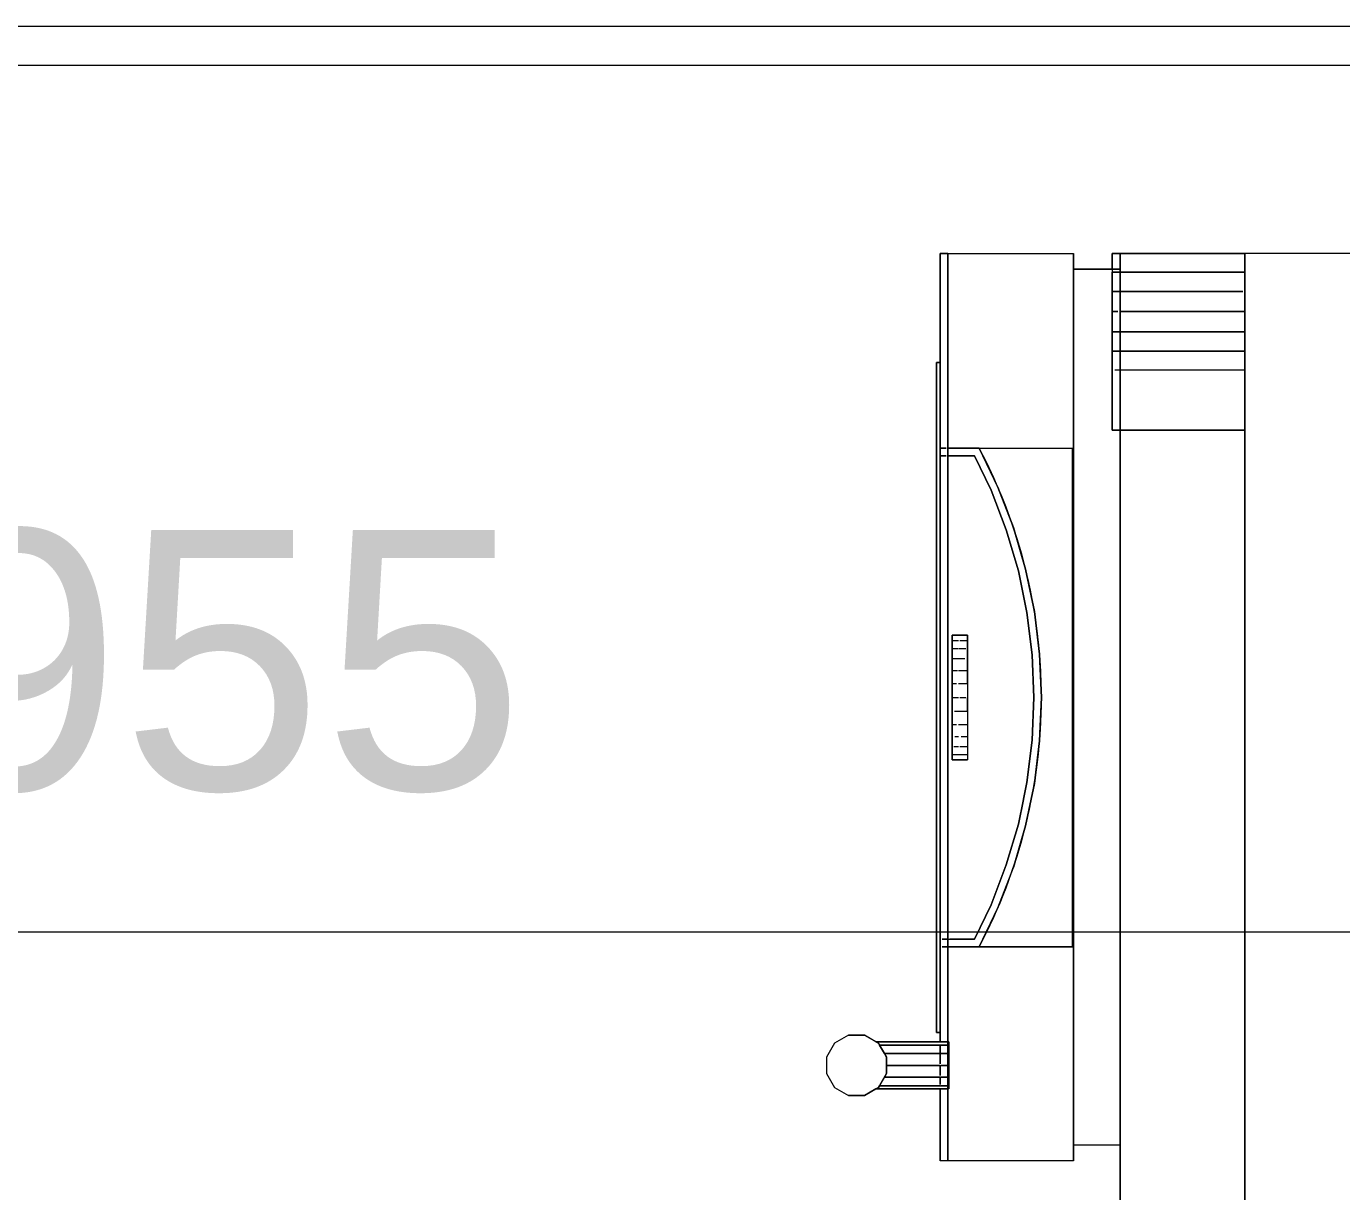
# Model space of a CAD drawing. Header units: millimetres. Extents: x -21051 to 202668, y -15646 to 13691.
# Drawn here: x 7502 to 8008, y 645 to 1093 of the extents above; entities that cross this region are included whole.
import ezdxf

# ---------------------------------------------------------------- set-up
doc = ezdxf.new("R2010")
doc.units = ezdxf.units.MM
for name, color, linetype, lineweight in [('A-ANNO-DIMS', 211, 'Continuous', 9), ('A-ANNO-DIMS-100', 211, 'Continuous', 9), ('A-WALL', 113, 'Continuous', 5), ('G-IMPT', 8, 'Continuous', 5), ('I-FURN', 30, 'Continuous', 5), ('I-WALL', 2, 'Continuous', 5)]:
    doc.layers.add(name, color=color, linetype=linetype, lineweight=lineweight)
doc.layers.get('0').off()
doc.layers.get('I-FURN').off()
doc.styles.add('Arial_3', font='arial.ttf', dxfattribs={"height": 100})
doc.dimstyles.new('Arial_1_0', dxfattribs={"dimscale": 304.8, "dimtxt": 102.02594, "dimasz": 0.328084, "dimexe": 0.328084, "dimexo": 0.0625, "dimgap": 0.082021, "dimtad": 1, "dimdec": 0, "dimzin": 0, "dimdsep": 46, "dimtxsty": 'Arial_3', "dimblk1": 'OBLIQUE', "dimblk2": 'OBLIQUE', "dimsah": 1, "dimcen": 0.09, "dimdle": 0.328084, "dimazin": 0, "dimtfac": 1, "dimtdec": 4, "dimtix": 1, "dimtmove": 0, "dimatfit": 3, "dimfxl": 0.492126, "dimfxlon": 1, "dimtvp": 1, "dimtolj": 1, "dimtzin": 0, "dimarcsym": 2})

# ---------------------------------------------------------------- blocks, each defined once
blk = doc.blocks.new('Refrigerator_6204 - Refrigerator_dwg-V39-00_Ground floor')
at = {"layer": 'G-IMPT'}
for p, q in [((0, 576), (0, 48)), ((0, 576), (0, 0)), ((0, 576), (0, 48)), ((0, 576), (0, 0)), ((7.15, 48), (0, 48)), ((0, 0), (0, 48)), ((65.92, 48), (0, 48)), ((0, 48), (68.12, 48)), ((0, 0), (0, 48)), ((855, 48), (0, 48)), ((0, 48), (0, 0)), ((65.92, 48), (0, 48)), ((0, 48), (0, 0)), ((0, 0), (0, 48)), ((0, 48), (0, 0)), ((7.15, 48), (0, 48)), ((0, 48), (65.92, 48)), ((14.68, 48), (7.15, 48)), ((14.68, 48), (7.15, 48)), ((7.15, 0), (7.15, 47.6)), ((7.15, 47.6), (7.15, 0)), ((22.41, 48), (14.68, 48)), ((22.41, 48), (14.68, 48)), ((14.68, 0), (14.68, 47.18)), ((14.68, 47.18), (14.68, 0)), ((30.13, 48), (22.41, 48)), ((22.41, 0), (22.41, 48)), ((30.13, 48), (22.41, 48)), ((22.41, 48), (22.41, 0)), ((37.67, 48), (30.13, 48)), ((30.13, -3.08), (30.13, 48)), ((37.67, 48), (30.13, 48)), ((30.13, 48), (30.13, -3.08)), ((37.67, 48), (44.81, 48)), ((37.67, -3.08), (37.67, 48)), ((44.81, 48), (37.67, 48)), ((37.67, 48), (37.67, -3.08)), ((44.81, 48), (65.92, 48)), ((44.81, -2.07), (44.81, 48)), ((44.81, -2.07), (44.81, 48)), ((65.92, 48), (44.81, 48)), ((68.12, 48), (65.92, 48)), ((65.92, 48), (68.12, 48)), ((68.12, 48), (65.92, 48)), ((68.12, 48), (65.92, 48)), ((65.92, 48), (68.12, 48)), ((68.12, 44.18), (68.12, 48)), ((786.88, 48), (68.12, 48)), ((68.12, 0), (68.12, 48)), ((786.88, 48), (68.12, 48)), ((68.12, 48), (68.12, 44.18)), ((68.12, 48), (786.88, 48)), ((68.12, -3.08), (68.12, 43.73)), ((68.12, 43.73), (68.12, -3.08)), ((6, 0), (0, 0)), ((0, -3.08), (0, 0)), ((0, 0), (855, 0)), ((0, -3.08), (0, 0)), ((855, 0), (0, 0)), ((0, -3.08), (0, 0)), ((0, 0), (0, -3.08)), ((0, 0), (855, 0)), ((343.5, 0), (6, 0)), ((6, 0), (343.5, 0)), ((6, 0), (343.5, 0)), ((6, 0), (6, -18)), ((6, -18), (6, 0)), ((343.5, 0), (6, 0)), ((6, -18), (6, 0)), ((343.5, 0), (6, 0)), ((6, 0), (6, -18)), ((6, 0), (343.5, 0)), ((68.12, -3.08), (68.12, 0)), ((68.12, 0), (68.12, -3.08)), ((367.5, 0), (343.5, 0)), ((343.5, 0), (343.5, -18)), ((343.5, 0), (343.5, -18)), ((367.5, 0), (343.5, 0)), ((343.5, 0), (343.5, -18)), ((343.5, 0), (343.5, -18)), ((6, -3.08), (0, -3.08)), ((0, -3.08), (6, -3.08)), ((6, -3.08), (0, -3.08)), ((0, -3.08), (6, -3.08)), ((6, -3.08), (68.12, -3.08)), ((6, -3.08), (68.12, -3.08)), ((7.15, -3.08), (7.15, -0.06)), ((7.15, -0.06), (7.15, -3.08)), ((14.68, -3.08), (7.15, -3.08)), ((14.68, -3.08), (14.68, -0.46)), ((14.68, -0.46), (14.68, -3.08)), ((14.68, -3.08), (22.41, -3.08)), ((22.41, -3.08), (22.41, -0.88)), ((22.41, -0.88), (22.41, -3.08)), ((30.13, -3.08), (22.41, -3.08)), ((30.13, -3.08), (37.67, -3.08)), ((37.67, -3.08), (44.81, -3.08)), ((44.81, -3.08), (68.12, -3.08)), ((0, -66.37), (0, -18)), ((6, -18), (0, -18)), ((349.5, -18), (0, -18)), ((0, -66.37), (0, -18)), ((0, -66.37), (0, -18)), ((0, -18), (6, -18)), ((343.5, -18), (6, -18)), ((6, -18), (343.5, -18)), ((6, -18), (343.5, -18)), ((6, -18), (343.5, -18)), ((6, -18), (343.5, -18)), ((343.5, -18), (6, -18)), ((75.04, -54.37), (75.04, -18.37)), ((267.04, -18.37), (75.04, -18.37)), ((75.04, -18.37), (267.04, -18.37)), ((75.04, -66.37), (75.04, -18.37)), ((75.04, -66.37), (75.04, -18.37)), ((267.04, -18.37), (75.04, -18.37)), ((75.04, -18.37), (267.04, -18.37)), ((75.04, -54.37), (75.04, -18.37)), ((267.04, -54.37), (267.04, -18.37)), ((267.04, -66.37), (267.04, -18.37)), ((267.04, -18.37), (267.04, -54.37)), ((267.04, -66.37), (267.04, -18.37)), ((349.5, -18), (343.5, -18)), ((343.5, -18), (349.5, -18)), ((349.5, -18), (349.5, -66.37)), ((349.5, -18), (349.5, -66.37)), ((349.5, -18), (349.5, -66.37)), ((154.4, -31.05), (171.04, -30.37)), ((171.04, -30.37), (154.4, -31.05)), ((171.04, -30.37), (187.68, -31.05)), ((187.68, -31.05), (171.04, -30.37)), ((121.56, -36.46), (137.87, -33.09)), ((137.87, -33.09), (121.56, -36.46)), ((137.87, -33.09), (154.4, -31.05)), ((154.4, -31.05), (137.87, -33.09)), ((138.34, -35.93), (154.64, -33.93)), ((138.34, -35.93), (154.64, -33.93)), ((138.34, -35.93), (154.64, -33.93)), ((138.34, -35.93), (154.64, -33.93)), ((154.64, -33.93), (138.34, -35.93)), ((154.64, -33.93), (138.34, -35.93)), ((154.64, -33.93), (171.04, -33.26)), ((154.64, -33.93), (171.04, -33.26)), ((154.64, -33.93), (171.04, -33.26)), ((154.64, -33.93), (171.04, -33.26)), ((171.04, -33.26), (154.64, -33.93)), ((171.04, -33.26), (154.64, -33.93)), ((171.04, -33.26), (187.45, -33.93)), ((171.04, -33.26), (187.45, -33.93)), ((171.04, -33.26), (187.45, -33.93)), ((171.04, -33.26), (187.45, -33.93)), ((187.45, -33.93), (171.04, -33.26)), ((187.45, -33.93), (171.04, -33.26)), ((187.45, -33.93), (203.74, -35.93)), ((187.45, -33.93), (203.74, -35.93)), ((187.45, -33.93), (203.74, -35.93)), ((187.45, -33.93), (203.74, -35.93)), ((203.74, -35.93), (187.45, -33.93)), ((203.74, -35.93), (187.45, -33.93)), ((187.68, -31.05), (204.21, -33.09)), ((204.21, -33.09), (187.68, -31.05)), ((204.21, -33.09), (220.52, -36.46)), ((220.52, -36.46), (204.21, -33.09)), ((105.59, -41.16), (121.56, -36.46)), ((121.56, -36.46), (105.59, -41.16)), ((106.51, -43.89), (122.26, -39.26)), ((106.51, -43.89), (122.26, -39.26)), ((106.51, -43.89), (122.26, -39.26)), ((106.51, -43.89), (122.26, -39.26)), ((122.26, -39.26), (138.34, -35.93)), ((122.26, -39.26), (138.34, -35.93)), ((122.26, -39.26), (138.34, -35.93)), ((122.26, -39.26), (138.34, -35.93)), ((203.74, -35.93), (210.23, -37.28)), ((203.74, -35.93), (210.23, -37.28)), ((203.74, -35.93), (210.23, -37.28)), ((203.74, -35.93), (210.23, -37.28)), ((210.23, -37.28), (203.74, -35.93)), ((210.23, -37.28), (203.74, -35.93)), ((210.4, -37.31), (219.82, -39.26)), ((210.4, -37.31), (219.82, -39.26)), ((210.4, -37.31), (219.82, -39.26)), ((210.4, -37.31), (219.82, -39.26)), ((219.82, -39.26), (210.4, -37.31)), ((219.82, -39.26), (210.4, -37.31)), ((219.82, -39.26), (235.57, -43.89)), ((219.82, -39.26), (235.57, -43.89)), ((219.82, -39.26), (235.57, -43.89)), ((219.82, -39.26), (235.57, -43.89)), ((235.57, -43.89), (219.82, -39.26)), ((235.57, -43.89), (219.82, -39.26)), ((220.52, -36.46), (236.5, -41.16)), ((236.5, -41.16), (220.52, -36.46)), ((90.04, -47.14), (105.59, -41.16)), ((105.59, -41.16), (90.04, -47.14)), ((91.19, -49.79), (106.51, -43.89)), ((91.19, -49.79), (106.51, -43.89)), ((91.19, -49.79), (106.51, -43.89)), ((91.19, -49.79), (106.51, -43.89)), ((106.51, -43.89), (91.19, -49.79)), ((106.51, -43.89), (91.19, -49.79)), ((235.57, -43.89), (250.89, -49.79)), ((235.57, -43.89), (250.89, -49.79)), ((235.57, -43.89), (250.89, -49.79)), ((235.57, -43.89), (250.89, -49.79)), ((250.89, -49.79), (235.57, -43.89)), ((250.89, -49.79), (235.57, -43.89)), ((252.04, -47.14), (236.5, -41.16)), ((252.04, -47.14), (236.5, -41.16)), ((90.04, -47.14), (75.04, -54.37)), ((90.04, -47.14), (75.04, -54.37)), ((77.92, -56.18), (91.19, -49.79)), ((77.92, -56.18), (91.19, -49.79)), ((77.92, -56.18), (91.19, -49.79)), ((77.92, -56.18), (91.19, -49.79)), ((91.19, -49.79), (77.92, -56.18)), ((91.19, -49.79), (77.92, -56.18)), ((250.89, -49.79), (264.16, -56.18)), ((264.16, -56.18), (250.89, -49.79)), ((264.16, -56.18), (250.89, -49.79)), ((264.16, -56.18), (250.89, -49.79)), ((264.16, -56.18), (250.89, -49.79)), ((264.16, -56.18), (250.89, -49.79)), ((267.04, -54.37), (252.04, -47.14)), ((267.04, -54.37), (252.04, -47.14)), ((75.04, -66.37), (75.04, -54.37)), ((75.04, -66.37), (75.04, -54.37)), ((75.04, -66.37), (75.04, -54.37)), ((75.04, -54.37), (75.04, -66.37)), ((75.04, -66.37), (75.04, -54.37)), ((75.04, -66.37), (75.04, -54.37)), ((267.04, -66.37), (267.04, -54.37)), ((267.04, -66.37), (267.04, -54.37)), ((267.04, -66.37), (267.04, -54.37)), ((267.04, -54.37), (267.04, -66.37)), ((267.04, -66.37), (267.04, -54.37)), ((267.04, -54.37), (267.04, -66.37)), ((77.92, -63.49), (77.92, -56.18)), ((77.92, -63.49), (77.92, -56.18)), ((77.92, -56.18), (77.92, -63.49)), ((77.92, -63.49), (77.92, -56.18)), ((77.92, -56.18), (77.92, -63.49)), ((77.92, -63.49), (77.92, -56.18)), ((147.04, -61.61), (147.04, -58.81)), ((149.08, -58.81), (147.04, -58.81)), ((147.04, -58.81), (147.04, -64.81)), ((147.04, -58.81), (195.04, -58.81)), ((147.04, -58.81), (194.47, -58.81)), ((147.04, -61.61), (147.04, -58.81)), ((152.13, -58.81), (149.08, -58.81)), ((149.08, -61.77), (149.08, -59.07)), ((149.08, -61.77), (149.08, -59.07)), ((156.04, -58.81), (152.13, -58.81)), ((152.13, -62.01), (152.13, -59.45)), ((152.13, -62.01), (152.13, -59.45)), ((160.64, -58.81), (156.04, -58.81)), ((156.04, -62.32), (156.04, -59.94)), ((156.04, -62.32), (156.04, -59.94)), ((165.44, -58.81), (160.64, -58.81)), ((160.64, -62.32), (160.64, -58.81)), ((160.64, -62.32), (160.64, -58.81)), ((165.72, -58.81), (171.04, -58.81)), ((165.72, -62.32), (165.72, -58.85)), ((165.72, -62.32), (165.72, -58.85)), ((176.36, -58.81), (171.04, -58.81)), ((171.04, -61.81), (171.04, -59.49)), ((171.04, -61.81), (171.04, -59.49)), ((176.36, -58.81), (181.44, -58.81)), ((176.36, -62.32), (176.36, -58.81)), ((176.36, -62.32), (176.36, -58.81)), ((181.44, -58.81), (186.04, -58.81)), ((181.44, -62.32), (181.44, -58.81)), ((181.44, -62.32), (181.44, -58.81)), ((186.04, -58.81), (189.95, -58.81)), ((186.04, -61.32), (186.04, -58.81)), ((186.04, -61.32), (186.04, -58.81)), ((189.95, -58.81), (193, -58.81)), ((189.95, -61.79), (189.95, -58.81)), ((189.95, -61.79), (189.95, -58.81)), ((193, -62.16), (193, -58.81)), ((193, -62.16), (193, -58.81)), ((195.04, -64.81), (195.04, -58.81)), ((195.04, -62.32), (195.04, -59.01)), ((195.04, -62.32), (195.04, -59.01)), ((264.16, -63.49), (264.16, -56.18)), ((264.16, -63.49), (264.16, -56.18)), ((264.16, -63.49), (264.16, -56.18)), ((264.16, -63.49), (264.16, -56.18)), ((264.16, -56.18), (264.16, -63.49)), ((77.92, -63.49), (77.92, -66.37)), ((77.92, -66.37), (77.92, -63.49)), ((77.92, -66.37), (77.92, -63.49)), ((77.92, -66.37), (77.92, -63.49)), ((77.92, -63.49), (77.92, -66.37)), ((77.92, -63.49), (77.92, -66.37)), ((147.04, -64.81), (147.04, -62.32)), ((147.04, -64.81), (147.04, -62.32)), ((149.08, -64.81), (147.04, -64.81)), ((195.04, -64.81), (147.04, -64.81)), ((147.04, -64.81), (195.04, -64.81)), ((149.08, -64.81), (149.08, -62.32)), ((149.08, -64.81), (149.08, -62.32)), ((152.13, -64.81), (149.08, -64.81)), ((152.13, -64.81), (152.13, -62.32)), ((152.13, -64.81), (152.13, -62.32)), ((156.04, -64.81), (152.13, -64.81)), ((156.04, -64.81), (156.04, -62.32)), ((156.04, -64.81), (156.04, -62.32)), ((160.64, -64.81), (156.04, -64.81)), ((160.64, -64.81), (160.64, -62.68)), ((160.64, -64.81), (160.64, -62.68)), ((165.72, -64.81), (160.64, -64.81)), ((165.72, -64.81), (165.72, -63.08)), ((165.72, -64.81), (165.72, -63.08)), ((165.72, -64.81), (171.04, -64.81)), ((171.04, -64.81), (171.04, -62.32)), ((171.04, -64.81), (171.04, -62.32)), ((176.36, -64.81), (171.04, -64.81)), ((176.36, -63.92), (176.36, -62.48)), ((176.36, -63.92), (176.36, -62.48)), ((176.36, -64.81), (181.44, -64.81)), ((181.44, -64.31), (181.44, -63.11)), ((181.44, -64.31), (181.44, -63.11)), ((181.44, -64.81), (186.04, -64.81)), ((186.04, -63.69), (186.04, -62.32)), ((186.04, -63.69), (186.04, -62.32)), ((186.04, -64.81), (189.95, -64.81)), ((189.95, -64.18), (189.95, -62.32)), ((189.95, -64.18), (189.95, -62.32)), ((189.95, -64.81), (193, -64.81)), ((193, -64.56), (193, -62.32)), ((193, -64.56), (193, -62.32)), ((193, -64.81), (195.04, -64.81)), ((195.04, -64.81), (195.04, -62.41)), ((195.04, -64.81), (195.04, -62.41)), ((264.16, -65.65), (264.16, -63.49)), ((264.16, -66.37), (264.16, -63.49)), ((264.16, -63.49), (264.16, -65.65)), ((264.16, -63.49), (264.16, -65.65)), ((264.16, -65.65), (264.16, -63.49)), ((0, -66.37), (75.04, -66.37)), ((0, -66.37), (303.73, -66.37)), ((0, -66.37), (0, -69.37)), ((0, -66.37), (0, -69.37)), ((75.04, -66.37), (0, -66.37)), ((0, -66.37), (349.5, -66.37)), ((75.04, -66.37), (0, -66.37)), ((0, -66.37), (303.73, -66.37)), ((0, -66.37), (0, -69.37)), ((0, -69.37), (0, -66.37)), ((75.04, -66.37), (0, -66.37)), ((42.04, -69.37), (0, -69.37)), ((303.86, -69.37), (0, -69.37)), ((42.04, -69.37), (0, -69.37)), ((0, -69.37), (303.86, -69.37)), ((75.04, -69.37), (42.04, -69.37)), ((42.04, -69.37), (75.04, -69.37)), ((42.04, -69.37), (42.04, -70.81)), ((42.04, -69.37), (42.04, -70.81)), ((300.04, -69.37), (42.04, -69.37)), ((42.04, -69.37), (42.04, -70.81)), ((300.04, -69.37), (42.04, -69.37)), ((42.04, -69.37), (42.04, -70.81)), ((300.04, -69.37), (42.04, -69.37)), ((75.04, -69.37), (42.04, -69.37)), ((42.04, -69.37), (300.04, -69.37)), ((42.04, -70.81), (42.04, -69.37)), ((300.04, -69.37), (42.04, -69.37)), ((42.04, -69.37), (42.04, -70.81)), ((75.04, -69.37), (42.04, -69.37)), ((42.04, -70.81), (75.04, -70.81)), ((42.04, -70.81), (300.04, -70.81)), ((42.04, -70.81), (300.04, -70.81)), ((300.04, -70.81), (42.04, -70.81)), ((300.04, -70.81), (42.04, -70.81)), ((42.04, -70.81), (75.04, -70.81)), ((75.04, -66.37), (248.15, -66.37)), ((77.92, -66.37), (75.04, -66.37)), ((77.92, -66.37), (75.04, -66.37)), ((75.04, -66.37), (77.92, -66.37)), ((75.04, -66.37), (267.04, -66.37)), ((77.92, -66.37), (75.04, -66.37)), ((75.04, -66.37), (77.92, -66.37)), ((248.15, -66.37), (75.04, -66.37)), ((75.04, -66.37), (77.92, -66.37)), ((75.04, -66.37), (267.04, -66.37)), ((248.15, -66.37), (75.04, -66.37)), ((77.92, -66.37), (75.04, -66.37)), ((75.04, -66.37), (77.92, -66.37)), ((248.15, -66.37), (75.04, -66.37)), ((75.04, -67.02), (75.04, -69.37)), ((75.04, -67.02), (75.04, -69.37)), ((75.04, -67.02), (75.04, -69.37)), ((75.04, -67.02), (75.04, -69.37)), ((75.04, -69.37), (75.04, -67.02)), ((75.04, -67.02), (75.04, -69.37)), ((75.04, -69.37), (75.04, -67.02)), ((77.92, -70.81), (75.04, -70.81)), ((75.04, -70.81), (77.92, -70.81)), ((75.04, -70.81), (77.92, -70.81)), ((77.92, -70.81), (75.04, -70.81)), ((77.92, -70.81), (75.04, -70.81)), ((77.92, -69.37), (75.98, -69.37)), ((77.92, -69.37), (75.98, -69.37)), ((77.92, -69.37), (75.98, -69.37)), ((75.98, -69.37), (77.92, -69.37)), ((77.92, -66.37), (264.16, -66.37)), ((264.16, -66.37), (77.92, -66.37)), ((77.92, -66.37), (264.16, -66.37)), ((77.92, -66.37), (264.16, -66.37)), ((264.16, -66.37), (77.92, -66.37)), ((77.92, -66.37), (264.16, -66.37)), ((77.92, -67.04), (77.92, -69.37)), ((77.92, -69.37), (77.92, -67.04)), ((77.92, -67.04), (77.92, -69.37)), ((77.92, -67.04), (77.92, -69.37)), ((77.92, -69.37), (77.92, -67.04)), ((77.92, -67.04), (77.92, -69.37)), ((77.92, -67.04), (77.92, -69.37)), ((77.92, -67.04), (77.92, -69.37)), ((77.92, -67.04), (77.92, -69.37)), ((77.92, -67.04), (77.92, -69.37)), ((258.97, -69.37), (77.92, -69.37)), ((77.92, -69.37), (258.97, -69.37)), ((77.92, -70.81), (264.16, -70.81)), ((264.16, -70.81), (77.92, -70.81)), ((264.16, -70.81), (77.92, -70.81)), ((77.92, -70.81), (264.16, -70.81)), ((77.92, -70.81), (264.16, -70.81)), ((264.16, -70.81), (77.92, -70.81)), ((77.92, -70.81), (264.16, -70.81)), ((77.92, -70.81), (264.16, -70.81)), ((77.92, -70.81), (264.16, -70.81)), ((255.73, -69.37), (78.66, -69.37)), ((255.73, -69.37), (78.66, -69.37)), ((249.3, -66.37), (250.98, -66.37)), ((250.98, -66.37), (249.3, -66.37)), ((250.98, -66.37), (249.3, -66.37)), ((250.98, -66.37), (249.3, -66.37)), ((251.9, -66.37), (253.15, -66.37)), ((253.15, -66.37), (251.9, -66.37)), ((253.15, -66.37), (251.9, -66.37)), ((253.15, -66.37), (251.9, -66.37)), ((257.69, -69.37), (256.46, -69.37)), ((257.69, -69.37), (256.46, -69.37)), ((260.02, -66.37), (261.36, -66.37)), ((261.36, -66.37), (260.02, -66.37)), ((261.36, -66.37), (260.02, -66.37)), ((261.36, -66.37), (260.02, -66.37)), ((261.89, -66.37), (267.04, -66.37)), ((267.04, -66.37), (261.89, -66.37)), ((267.04, -66.37), (261.89, -66.37)), ((267.04, -66.37), (261.89, -66.37)), ((267.04, -66.37), (264.16, -66.37)), ((267.04, -66.37), (264.16, -66.37)), ((264.16, -68.64), (264.16, -66.37)), ((264.16, -66.37), (267.04, -66.37)), ((264.16, -66.37), (264.16, -68.64)), ((264.16, -66.37), (264.16, -68.64)), ((267.04, -66.37), (264.16, -66.37)), ((264.16, -66.37), (264.16, -68.64)), ((264.16, -66.37), (267.04, -66.37)), ((264.16, -66.37), (264.16, -68.64)), ((264.16, -66.37), (267.04, -66.37)), ((264.16, -66.37), (264.16, -68.64)), ((267.04, -66.37), (264.16, -66.37)), ((264.16, -66.37), (264.16, -68.64)), ((264.16, -68.64), (264.16, -66.37)), ((264.16, -66.37), (267.04, -66.37)), ((264.16, -68.64), (264.16, -66.37)), ((264.16, -66.37), (267.04, -66.37)), ((267.04, -70.81), (264.16, -70.81)), ((264.16, -70.81), (267.04, -70.81)), ((264.16, -70.81), (267.04, -70.81)), ((264.16, -70.81), (267.04, -70.81)), ((264.16, -70.81), (267.04, -70.81)), ((267.04, -69.37), (265.1, -69.37)), ((267.04, -69.37), (265.1, -69.37)), ((267.04, -69.37), (265.1, -69.37)), ((265.1, -69.37), (267.04, -69.37)), ((267.04, -66.37), (267.04, -68.67)), ((267.04, -66.37), (303.73, -66.37)), ((267.04, -66.37), (267.04, -68.67)), ((267.04, -66.37), (267.04, -68.67)), ((303.71, -66.37), (267.04, -66.37)), ((303.73, -66.37), (267.04, -66.37)), ((267.04, -68.67), (267.04, -66.37)), ((267.04, -66.37), (267.04, -68.67)), ((267.04, -66.37), (267.04, -68.67)), ((303.71, -66.37), (267.04, -66.37)), ((300.04, -69.37), (267.04, -69.37)), ((300.04, -69.37), (267.04, -69.37)), ((300.04, -69.37), (267.04, -69.37)), ((267.04, -69.37), (300.04, -69.37)), ((300.04, -70.81), (267.04, -70.81)), ((267.04, -70.81), (300.04, -70.81)), ((300.04, -69.37), (300.04, -70.81)), ((300.04, -69.37), (300.04, -70.81)), ((303.86, -69.37), (300.04, -69.37)), ((300.04, -69.37), (300.04, -70.81)), ((300.04, -69.37), (300.04, -70.81)), ((303.86, -69.37), (300.04, -69.37)), ((300.04, -70.81), (300.04, -69.37)), ((300.04, -69.37), (300.04, -70.81)), ((300.04, -70.81), (300.04, -69.37)), ((303.71, -66), (303.71, -66.37)), ((303.71, -66), (304.92, -66)), ((304.92, -66), (303.71, -66)), ((303.71, -66), (304.62, -66)), ((303.71, -66), (304.92, -66)), ((303.71, -66), (304.92, -66)), ((304.92, -66), (303.71, -66)), ((303.71, -66), (303.71, -66.37)), ((303.71, -68.98), (303.71, -66.37)), ((303.71, -94.12), (303.71, -66.37)), ((303.71, -66.37), (304.92, -66.37)), ((304.92, -66.37), (303.71, -66.37)), ((303.71, -94.12), (303.71, -66.37)), ((303.71, -66.37), (304.92, -66.37)), ((304.92, -66.37), (303.71, -66.37)), ((303.71, -66.37), (303.71, -68.98)), ((303.71, -94.12), (303.71, -69.37)), ((303.71, -69.37), (303.71, -94.12)), ((304.62, -66), (304.92, -66)), ((304.92, -66), (308.23, -66)), ((308.23, -66), (304.92, -66)), ((304.92, -66), (308.23, -66)), ((304.92, -66), (308.23, -66)), ((304.92, -66), (304.92, -66.37)), ((304.92, -66), (304.92, -66.37)), ((308.23, -66), (304.92, -66)), ((308.23, -66), (304.92, -66)), ((304.92, -66), (304.92, -66.37)), ((304.92, -66), (304.92, -66.37)), ((304.92, -68.99), (304.92, -66.37)), ((304.92, -68.99), (304.92, -66.37)), ((304.92, -92.78), (304.92, -66.37)), ((304.92, -92.78), (304.92, -66.37)), ((304.92, -66.37), (304.92, -92.78)), ((304.92, -92.78), (304.92, -66.37)), ((304.92, -66.37), (304.92, -68.99)), ((304.92, -66.37), (304.92, -68.99)), ((304.92, -92.78), (304.92, -69.37)), ((304.92, -92.78), (304.92, -69.37)), ((304.92, -69.37), (304.92, -92.78)), ((304.92, -69.37), (304.92, -92.78)), ((304.97, -66.37), (308.23, -66.37)), ((308.23, -66.37), (304.97, -66.37)), ((304.97, -66.37), (308.23, -66.37)), ((304.97, -66.37), (308.23, -66.37)), ((308.23, -66.37), (304.97, -66.37)), ((308.23, -66.37), (304.97, -66.37)), ((304.97, -66.37), (308.23, -66.37)), ((308.23, -66.37), (304.97, -66.37)), ((304.97, -66.37), (308.23, -66.37)), ((308.23, -66.37), (304.97, -66.37)), ((308.23, -69.37), (305.37, -69.37)), ((308.23, -69.37), (305.37, -69.37)), ((308.23, -69.37), (305.37, -69.37)), ((305.37, -69.37), (308.23, -69.37)), ((308.23, -66), (312.75, -66)), ((308.23, -66), (312.75, -66)), ((308.23, -66), (312.75, -66)), ((312.75, -66), (308.23, -66)), ((308.23, -66), (308.23, -66.37)), ((308.23, -66), (308.23, -66.37)), ((312.75, -66), (308.23, -66)), ((308.23, -66), (312.75, -66)), ((308.23, -66), (308.23, -66.37)), ((308.23, -66.37), (308.23, -66)), ((312.75, -66), (308.23, -66)), ((308.23, -66), (312.75, -66)), ((308.23, -69.02), (308.23, -66.37)), ((308.23, -69.02), (308.23, -66.37)), ((308.23, -90.87), (308.23, -66.37)), ((308.23, -90.87), (308.23, -66.37)), ((308.23, -90.87), (308.23, -66.37)), ((308.23, -90.87), (308.23, -66.37)), ((308.23, -66.37), (308.23, -69.02)), ((308.23, -69.02), (308.23, -66.37)), ((308.23, -90.87), (308.23, -69.37)), ((308.23, -90.87), (308.23, -69.37)), ((308.23, -69.37), (308.23, -90.87)), ((308.23, -90.87), (308.23, -69.37)), ((308.25, -66.37), (312.68, -66.37)), ((312.68, -66.37), (308.25, -66.37)), ((308.25, -66.37), (312.68, -66.37)), ((308.25, -66.37), (312.68, -66.37)), ((312.68, -66.37), (308.25, -66.37)), ((312.68, -66.37), (308.25, -66.37)), ((308.25, -66.37), (312.68, -66.37)), ((312.68, -66.37), (308.25, -66.37)), ((308.25, -66.37), (312.68, -66.37)), ((312.68, -66.37), (308.25, -66.37)), ((312.14, -69.37), (308.43, -69.37)), ((312.14, -69.37), (308.43, -69.37)), ((312.14, -69.37), (308.43, -69.37)), ((308.43, -69.37), (312.14, -69.37)), ((317.27, -66), (312.75, -66)), ((317.27, -66), (312.75, -66)), ((312.75, -66), (317.27, -66)), ((317.27, -66), (312.75, -66)), ((312.75, -66), (312.75, -66.37)), ((312.75, -66), (312.75, -66.37)), ((317.27, -66), (312.75, -66)), ((312.75, -66), (317.27, -66)), ((312.75, -66), (312.75, -66.37)), ((317.27, -66), (312.75, -66)), ((312.75, -66), (317.27, -66)), ((312.75, -66), (312.75, -66.37)), ((312.75, -69.06), (312.75, -66.37)), ((312.75, -66.37), (312.75, -69.06)), ((317.2, -66.37), (312.75, -66.37)), ((317.2, -66.37), (312.75, -66.37)), ((312.75, -90.05), (312.75, -66.37)), ((312.75, -90.05), (312.75, -66.37)), ((312.75, -66.37), (317.2, -66.37)), ((312.75, -66.37), (317.2, -66.37)), ((317.2, -66.37), (312.75, -66.37)), ((312.75, -90.05), (312.75, -66.37)), ((312.75, -90.05), (312.75, -66.37)), ((312.75, -66.37), (317.2, -66.37)), ((312.75, -69.06), (312.75, -66.37)), ((312.75, -66.37), (317.2, -66.37)), ((312.75, -66.37), (312.75, -69.06)), ((317.2, -66.37), (312.75, -66.37)), ((312.75, -66.37), (317.2, -66.37)), ((317.2, -66.37), (312.75, -66.37)), ((312.75, -90.05), (312.75, -69.37)), ((312.75, -69.37), (312.75, -90.05)), ((316.64, -69.37), (312.75, -69.37)), ((316.64, -69.37), (312.75, -69.37)), ((312.75, -90.05), (312.75, -69.37)), ((312.75, -69.37), (312.75, -90.05)), ((316.64, -69.37), (312.75, -69.37)), ((312.75, -69.37), (316.64, -69.37)), ((320.58, -66), (317.27, -66)), ((317.27, -66), (320.58, -66)), ((317.27, -66), (320.58, -66)), ((320.58, -66), (317.27, -66)), ((317.27, -66), (317.27, -66.37)), ((317.27, -66), (317.27, -66.37)), ((317.27, -66), (320.58, -66)), ((320.58, -66), (317.27, -66)), ((317.27, -66), (317.27, -66.37)), ((317.27, -66.37), (317.27, -66)), ((317.27, -66), (320.58, -66)), ((320.58, -66), (317.27, -66)), ((317.27, -69.1), (317.27, -66.37)), ((317.27, -66.37), (317.27, -69.1)), ((317.27, -90.87), (317.27, -66.37)), ((317.27, -90.87), (317.27, -66.37)), ((317.27, -90.87), (317.27, -66.37)), ((317.27, -90.87), (317.27, -66.37)), ((317.27, -66.37), (317.27, -69.1)), ((317.27, -66.37), (317.27, -69.1)), ((317.27, -90.87), (317.27, -69.37)), ((317.27, -69.37), (317.27, -90.87)), ((317.27, -69.37), (317.27, -90.87)), ((317.27, -69.37), (317.27, -90.87)), ((320.53, -66.37), (317.32, -66.37)), ((320.53, -66.37), (317.32, -66.37)), ((317.32, -66.37), (320.53, -66.37)), ((317.32, -66.37), (320.53, -66.37)), ((320.53, -66.37), (317.32, -66.37)), ((320.53, -66.37), (317.32, -66.37)), ((317.32, -66.37), (320.53, -66.37)), ((320.53, -66.37), (317.32, -66.37)), ((317.32, -66.37), (320.53, -66.37)), ((320.53, -66.37), (317.32, -66.37)), ((320.13, -69.37), (317.69, -69.37)), ((320.13, -69.37), (317.69, -69.37)), ((320.13, -69.37), (317.69, -69.37)), ((317.69, -69.37), (320.13, -69.37)), ((321.79, -66), (320.58, -66)), ((320.58, -66), (321.79, -66)), ((320.58, -66), (321.79, -66)), ((321.79, -66), (320.58, -66)), ((320.58, -66), (320.58, -66.37)), ((320.58, -66), (320.58, -66.37)), ((321.79, -66), (320.58, -66)), ((320.58, -66), (321.79, -66)), ((320.58, -66), (320.58, -66.37)), ((320.58, -66), (320.58, -66.37)), ((320.58, -66), (321.79, -66)), ((321.79, -66), (320.58, -66)), ((320.58, -69.13), (320.58, -66.37)), ((321.78, -66.37), (320.58, -66.37)), ((320.58, -69.13), (320.58, -66.37)), ((321.78, -66.37), (320.58, -66.37)), ((320.58, -92.78), (320.58, -66.37)), ((320.58, -92.78), (320.58, -66.37)), ((320.58, -66.37), (321.78, -66.37)), ((320.58, -66.37), (321.78, -66.37)), ((321.78, -66.37), (320.58, -66.37)), ((320.58, -92.78), (320.58, -66.37)), ((320.58, -92.78), (320.58, -66.37)), ((321.78, -66.37), (320.58, -66.37)), ((320.58, -66.37), (320.58, -69.13)), ((320.58, -66.37), (320.58, -69.13)), ((320.58, -66.37), (321.78, -66.37)), ((321.78, -66.37), (320.58, -66.37)), ((320.58, -66.37), (321.78, -66.37)), ((321.78, -66.37), (320.58, -66.37)), ((320.58, -92.78), (320.58, -69.37)), ((320.58, -92.78), (320.58, -69.37)), ((320.58, -69.37), (320.58, -92.78)), ((320.58, -69.37), (320.58, -92.78)), ((349.5, -69.37), (321.64, -69.37)), ((349.5, -69.37), (321.64, -69.37)), ((349.5, -69.37), (321.64, -69.37)), ((321.64, -69.37), (349.5, -69.37)), ((321.78, -66.37), (349.5, -66.37)), ((321.78, -66.37), (349.5, -66.37)), ((349.5, -66.37), (321.78, -66.37)), ((321.78, -66.37), (349.5, -66.37)), ((321.79, -66), (321.79, -66.37)), ((321.79, -66), (321.79, -66.37)), ((321.79, -69.14), (321.79, -66.37)), ((321.79, -94.12), (321.79, -66.37)), ((349.5, -66.37), (321.79, -66.37)), ((321.79, -66.37), (321.79, -94.12)), ((321.79, -66.37), (321.79, -69.14)), ((349.5, -66.37), (321.79, -66.37)), ((321.79, -94.12), (321.79, -69.37)), ((321.79, -69.37), (321.79, -94.12)), ((349.5, -66.37), (349.5, -69.37)), ((349.5, -66.37), (349.5, -69.37)), ((349.5, -66.37), (349.5, -69.37)), ((349.5, -66.37), (349.5, -69.37)), ((304.27, -93.16), (309.65, -90.05)), ((304.92, -92.78), (309.65, -90.05)), ((304.92, -92.78), (309.65, -90.05)), ((304.92, -92.78), (308.23, -90.87)), ((304.92, -92.78), (308.23, -90.87)), ((304.92, -92.78), (308.23, -90.87)), ((304.92, -92.78), (308.23, -90.87)), ((304.92, -92.78), (308.23, -90.87)), ((304.92, -92.78), (308.23, -90.87)), ((304.92, -92.78), (308.23, -90.87)), ((304.92, -92.78), (308.23, -90.87)), ((308.23, -90.87), (304.92, -92.78)), ((309.65, -90.05), (308.23, -90.87)), ((309.65, -90.05), (308.23, -90.87)), ((308.23, -90.87), (309.65, -90.05)), ((308.23, -90.87), (309.65, -90.05)), ((308.23, -90.87), (309.65, -90.05)), ((308.23, -90.87), (309.65, -90.05)), ((309.65, -90.05), (308.23, -90.87)), ((308.23, -90.87), (309.65, -90.05)), ((309.65, -90.05), (308.23, -90.87)), ((308.23, -90.87), (309.65, -90.05)), ((309.65, -90.05), (308.23, -90.87)), ((308.23, -90.87), (309.65, -90.05)), ((308.23, -90.87), (309.65, -90.05)), ((309.65, -90.05), (308.23, -90.87)), ((315.86, -90.05), (309.65, -90.05)), ((312.75, -90.05), (309.65, -90.05)), ((309.65, -90.05), (312.75, -90.05)), ((309.65, -90.05), (312.75, -90.05)), ((309.65, -90.05), (312.75, -90.05)), ((309.65, -90.05), (312.75, -90.05)), ((312.75, -90.05), (309.65, -90.05)), ((315.86, -90.05), (309.65, -90.05)), ((312.75, -90.05), (309.65, -90.05)), ((309.65, -90.05), (312.75, -90.05)), ((312.75, -90.05), (309.65, -90.05)), ((309.65, -90.05), (312.75, -90.05)), ((312.75, -90.05), (309.65, -90.05)), ((309.65, -90.05), (315.86, -90.05)), ((309.65, -90.05), (312.75, -90.05)), ((315.86, -90.05), (309.65, -90.05)), ((309.65, -90.05), (312.75, -90.05)), ((312.75, -90.05), (309.65, -90.05)), ((315.86, -90.05), (312.75, -90.05)), ((315.86, -90.05), (312.75, -90.05)), ((315.86, -90.05), (312.75, -90.05)), ((315.86, -90.05), (312.75, -90.05)), ((315.86, -90.05), (312.75, -90.05)), ((315.86, -90.05), (312.75, -90.05)), ((315.86, -90.05), (312.75, -90.05)), ((315.86, -90.05), (312.75, -90.05)), ((312.75, -90.05), (315.86, -90.05)), ((315.86, -90.05), (312.75, -90.05)), ((315.86, -90.05), (312.75, -90.05)), ((312.75, -90.05), (315.86, -90.05)), ((315.86, -90.05), (312.75, -90.05)), ((312.75, -90.05), (315.86, -90.05)), ((320.58, -92.78), (315.86, -90.05)), ((317.27, -90.87), (315.86, -90.05)), ((317.27, -90.87), (315.86, -90.05)), ((317.27, -90.87), (315.86, -90.05)), ((317.27, -90.87), (315.86, -90.05)), ((317.27, -90.87), (315.86, -90.05)), ((317.27, -90.87), (315.86, -90.05)), ((317.27, -90.87), (315.86, -90.05)), ((317.27, -90.87), (315.86, -90.05)), ((321.24, -93.16), (315.86, -90.05)), ((315.86, -90.05), (317.27, -90.87)), ((317.27, -90.87), (315.86, -90.05)), ((317.27, -90.87), (315.86, -90.05)), ((315.86, -90.05), (320.58, -92.78)), ((315.86, -90.05), (317.27, -90.87)), ((321.24, -93.16), (315.86, -90.05)), ((317.27, -90.87), (315.86, -90.05)), ((315.86, -90.05), (317.27, -90.87)), ((320.58, -92.78), (317.27, -90.87)), ((320.58, -92.78), (317.27, -90.87)), ((320.58, -92.78), (317.27, -90.87)), ((320.58, -92.78), (317.27, -90.87)), ((320.58, -92.78), (317.27, -90.87)), ((320.58, -92.78), (317.27, -90.87)), ((320.58, -92.78), (317.27, -90.87)), ((320.58, -92.78), (317.27, -90.87)), ((317.27, -90.87), (320.58, -92.78)), ((320.58, -92.78), (317.27, -90.87)), ((320.58, -92.78), (317.27, -90.87)), ((320.58, -92.78), (317.27, -90.87)), ((317.27, -90.87), (320.58, -92.78)), ((301.16, -98.54), (304.27, -93.16)), ((303.71, -94.12), (301.16, -98.54)), ((303.71, -94.12), (301.16, -98.54)), ((303.71, -94.12), (304.27, -93.16)), ((303.71, -94.12), (304.27, -93.16)), ((303.71, -94.12), (304.27, -93.16)), ((303.71, -94.12), (304.27, -93.16)), ((303.71, -94.12), (304.27, -93.16)), ((303.71, -94.12), (304.27, -93.16)), ((303.71, -94.12), (304.27, -93.16)), ((303.71, -94.12), (304.27, -93.16)), ((304.27, -93.16), (303.71, -94.12)), ((303.71, -94.12), (304.27, -93.16)), ((303.71, -94.12), (304.27, -93.16)), ((304.27, -93.16), (304.92, -92.78)), ((304.27, -93.16), (304.92, -92.78)), ((304.27, -93.16), (304.92, -92.78)), ((304.27, -93.16), (304.92, -92.78)), ((304.27, -93.16), (304.92, -92.78)), ((304.27, -93.16), (304.92, -92.78)), ((304.92, -92.78), (304.27, -93.16)), ((304.27, -93.16), (304.62, -92.96)), ((304.27, -93.16), (304.62, -92.96)), ((304.27, -93.16), (304.62, -92.96)), ((304.27, -93.16), (304.62, -92.96)), ((304.62, -92.96), (304.92, -92.78)), ((304.62, -92.96), (304.92, -92.78)), ((321.24, -93.16), (320.58, -92.78)), ((321.24, -93.16), (320.58, -92.78)), ((321.24, -93.16), (320.58, -92.78)), ((321.24, -93.16), (320.58, -92.78)), ((320.58, -92.78), (321.24, -93.16)), ((321.24, -93.16), (320.58, -92.78)), ((321.24, -93.16), (320.58, -92.78)), ((321.24, -93.16), (320.58, -92.78)), ((321.24, -93.16), (320.58, -92.78)), ((320.58, -92.78), (321.24, -93.16)), ((321.79, -94.12), (321.24, -93.16)), ((321.79, -94.12), (321.24, -93.16)), ((321.79, -94.12), (321.24, -93.16)), ((321.24, -93.16), (321.79, -94.12)), ((321.79, -94.12), (321.24, -93.16)), ((321.24, -93.16), (321.79, -94.12)), ((324.34, -98.54), (321.24, -93.16)), ((321.79, -94.12), (321.24, -93.16)), ((321.79, -94.12), (321.24, -93.16)), ((321.79, -94.12), (321.24, -93.16)), ((321.24, -93.16), (321.79, -94.12)), ((324.34, -98.54), (321.24, -93.16)), ((321.24, -93.16), (321.79, -94.12)), ((324.34, -98.54), (321.79, -94.12)), ((321.79, -94.12), (324.34, -98.54)), ((301.16, -98.54), (301.16, -104.75)), ((301.16, -98.54), (301.16, -104.75)), ((301.16, -104.75), (301.16, -98.54)), ((301.16, -98.54), (301.16, -104.75)), ((324.34, -98.54), (324.34, -104.75)), ((324.34, -98.54), (324.34, -104.75)), ((324.34, -104.75), (324.34, -98.54)), ((324.34, -104.75), (324.34, -98.54)), ((301.16, -104.75), (304.27, -110.13)), ((301.16, -104.75), (304.27, -110.13)), ((301.16, -104.75), (304.27, -110.13)), ((301.16, -104.75), (304.27, -110.13)), ((321.24, -110.13), (324.34, -104.75)), ((321.24, -110.13), (324.34, -104.75)), ((321.24, -110.13), (324.34, -104.75)), ((321.24, -110.13), (324.34, -104.75)), ((304.27, -110.13), (309.65, -113.24)), ((304.27, -110.13), (309.65, -113.24)), ((304.27, -110.13), (309.65, -113.24)), ((304.27, -110.13), (309.65, -113.24)), ((315.86, -113.24), (321.24, -110.13)), ((315.86, -113.24), (321.24, -110.13)), ((315.86, -113.24), (321.24, -110.13)), ((315.86, -113.24), (321.24, -110.13)), ((309.65, -113.24), (315.86, -113.24)), ((309.65, -113.24), (315.86, -113.24)), ((309.65, -113.24), (315.86, -113.24)), ((309.65, -113.24), (315.86, -113.24))]:
    blk.add_line(p, q, dxfattribs=at)
at = {"layer": 'G-IMPT', "flags": 128}
for points in [[(6, 0), (0, 0), (0, 48)], [(855, 48), (0, 48), (68.12, 48), (68.12, 0)], [(68.12, -3.08), (44.81, -3.08), (37.67, -3.08), (30.13, -3.08), (22.41, -3.08), (14.68, -3.08), (7.15, -3.08)], [(210.23, -37.28), (203.74, -35.93), (187.45, -33.93), (171.04, -33.26), (154.64, -33.93), (138.34, -35.93), (122.26, -39.26), (106.51, -43.89), (91.19, -49.79), (77.92, -56.18)], [(138.34, -35.93), (122.26, -39.26), (106.51, -43.89)], [(138.34, -35.93), (122.26, -39.26), (106.51, -43.89)], [(264.16, -56.18), (250.89, -49.79), (235.57, -43.89), (219.82, -39.26), (210.4, -37.31)], [(77.92, -56.18), (77.92, -63.49), (77.92, -66.37)], [(264.16, -66.37), (264.16, -63.49), (264.16, -56.18)], [(42.04, -69.37), (42.04, -70.81), (300.04, -70.81)], [(267.04, -66.37), (75.04, -66.37), (77.92, -66.37), (264.16, -66.37)], [(308.23, -66), (304.92, -66), (303.71, -66), (304.92, -66), (308.23, -66)], [(301.16, -98.54), (304.27, -93.16), (309.65, -90.05)], [(308.23, -90.87), (304.92, -92.78), (304.27, -93.16), (303.71, -94.12), (304.27, -93.16), (304.92, -92.78), (308.23, -90.87)], [(303.71, -94.12), (304.27, -93.16), (304.92, -92.78), (308.23, -90.87)], [(308.23, -90.87), (304.92, -92.78), (304.27, -93.16)], [(304.27, -93.16), (304.92, -92.78), (308.23, -90.87)], [(317.27, -90.87), (320.58, -92.78), (321.24, -93.16)], [(320.58, -92.78), (321.24, -93.16), (321.79, -94.12), (321.24, -93.16), (320.58, -92.78)], [(321.79, -94.12), (321.24, -93.16), (320.58, -92.78)]]:
    blk.add_lwpolyline(points, dxfattribs=at)
for points in [[(0, -18), (349.5, -18), (349.5, -66.37), (0, -66.37)], [(147.04, -58.81), (195.04, -58.81), (195.04, -64.81), (147.04, -64.81)]]:
    blk.add_lwpolyline(points, close=True, dxfattribs=at)
at = {"layer": 'G-IMPT'}
for start, end in [(61.9275, 118.0725), (90, 99.1242), (75.9638, 90), (99.3471, 118.0725), (61.9275, 75.9638)]:
    blk.add_arc((171.04, -234.37), 204, start, end, dxfattribs=at)
blk = doc.blocks.new('Refrigerator_6204 - Refrigerator_6204-V40-00_Ground floor')
blk.add_blockref('Refrigerator_6204 - Refrigerator_dwg-V39-00_Ground floor', (-427.5, -576))
blk = doc.blocks.new('DIMBLOCK108-00_Ground floor')
at = {"layer": 'A-ANNO-DIMS-100', "transparency": 16777216}
for p, q in [((6559.02, 744.64), (6559.02, 894.64)), ((8514.02, 744.64), (8514.02, 894.64)), ((6559.02, 744.64), (6609.02, 794.64)), ((8514.02, 744.64), (8564.02, 794.64)), ((6559.02, 744.64), (6509.02, 694.64)), ((6559.02, 744.64), (8614.02, 744.64)), ((6559.02, 744.64), (6559.02, 644.64)), ((8514.02, 744.64), (8464.02, 694.64)), ((8514.02, 744.64), (8514.02, 644.64))]:
    blk.add_line(p, q, dxfattribs=at)
at = {"layer": 'A-ANNO-DIMS-100', "color": 0, "transparency": 16777216, "insert": (7382.7, 899.46), "char_height": 100, "width": 369.1769, "attachment_point": 1, "line_spacing_factor": 0.941778, "style": 'Arial_3'}
blk.add_mtext('1955', dxfattribs=at)
blk = doc.blocks.new('_Oblique')
at = {"color": 0, "linetype": 'ByBlock', "lineweight": -2}
blk.add_line((-0.5, -0.5), (0.5, 0.5), dxfattribs=at)

msp = doc.modelspace()

# ---------------------------------------------------------------- linework, layer by layer
at = {"layer": 'A-WALL', "lineweight": 18}
msp.add_line((6559.02, 1093.47), (8514.02, 1093.47), dxfattribs=at)
at = {"layer": 'I-WALL', "lineweight": 18}
msp.add_line((6559.02, 1078.47), (8499.02, 1078.47), dxfattribs=at)

# ---------------------------------------------------------------- block references
at = {"layer": 'I-FURN', "color": 254, "rotation": 269.9999999999995}
msp.add_blockref('Refrigerator_6204 - Refrigerator_6204-V40-00_Ground floor', (8499.02, 578.47), dxfattribs=at)

# ---------------------------------------------------------------- dimensions: what is measured, and where the dimension line sits
at = {"layer": 'A-ANNO-DIMS'}
dim = msp.add_linear_dim(base=(8514.02, 744.64), p1=(6559.02, 894.64), p2=(8514.02, 894.64), angle=0, dimstyle='Arial_1_0', override={"dimpost": '<>', "dimfxl": 1955}, dxfattribs=at)
dim.commit()
dim.dimension.update_dxf_attribs({"geometry": 'DIMBLOCK108-00_Ground floor', "text_midpoint": (7536.52, 820.69)})

doc.saveas('drawing.dxf')
